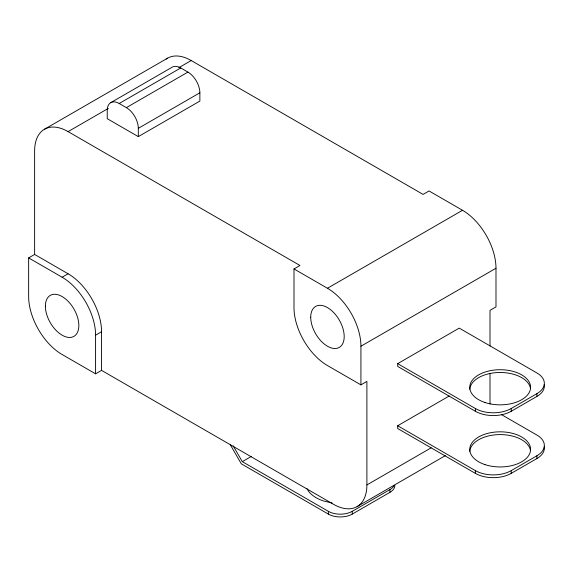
<?xml version="1.0" encoding="UTF-8"?>
<svg xmlns="http://www.w3.org/2000/svg" width="573" height="573" viewBox="0 0 573 573"><rect width="100%" height="100%" fill="white"/><g stroke="black" fill="none" stroke-linecap="round" stroke-linejoin="round"><path stroke-width="0.86" d="M44.429 129.269L167.538 58.195M110.739 102.66L172.294 67.12A16.904 9.762 60 0 1 180.746 67.958L187.915 72.098A16.904 9.762 60 0 1 199.87 92.797L199.87 101.077L138.315 136.618L107.237 118.675L107.237 110.396A16.904 9.762 60 0 1 119.191 103.498L180.746 67.958M431.168 447.828L366.899 484.93A47.33 27.325 60 0 1 333.436 504.254L101.557 370.38L101.557 331.738A47.33 27.325 60 0 0 68.094 273.772L34.624 254.448L34.624 150.935A47.33 27.325 60 0 1 68.094 131.618L108.354 108.369M178.812 67.693L191.203 60.537L423.075 194.412L429.055 190.959L462.518 210.284A47.33 27.325 60 0 1 495.989 268.25L495.989 306.892L490.008 310.344L490.008 346.035M119.191 103.498L126.361 107.638L187.915 72.098M138.315 136.618L138.315 128.338L199.87 92.797M101.557 370.38L95.584 373.832L62.113 354.508A47.33 27.325 60 0 1 28.65 296.542L28.65 257.9L34.624 254.448M28.65 257.9L62.113 277.217L68.094 273.772M95.584 373.832L95.584 335.184L101.557 331.738M366.899 484.93L366.899 381.417L360.926 384.87L327.462 365.545A47.33 27.325 60 0 1 293.992 307.579L293.992 268.938L299.966 265.485L68.094 131.618M293.992 268.938L327.462 288.262L462.518 210.284M360.926 384.87L360.926 346.228L495.989 268.25M397.676 363.647L459.231 328.114L536.922 372.966A25.355 14.64 0 0 1 536.922 393.665L536.922 396.43L511.223 411.264A25.355 14.64 0 0 1 475.368 411.264L397.676 366.412L397.676 363.647L475.368 408.506A25.355 14.64 0 0 0 511.223 408.506L536.922 393.665M233.168 445.83L242.3 461.645L251.533 456.309M544.214 446.654A25.355 14.64 0 0 1 536.922 458.536L511.223 473.37A25.355 14.64 0 0 1 475.368 473.37L397.676 428.518L397.676 425.753L449.232 395.993M357.101 506.596L445.364 455.635M242.3 461.645L328.358 511.324A16.904 9.762 0 0 0 352.259 511.324L389.912 489.593A16.904 9.762 0 0 0 394.281 485.216M230.346 444.841L241.305 463.829L328.358 514.088A16.904 9.762 0 0 0 352.259 514.088L389.912 492.35A16.904 9.762 0 0 0 394.861 485.446M397.676 425.753L475.368 470.612A25.355 14.64 0 0 0 511.223 470.612L536.922 455.771A25.355 14.64 0 0 0 536.922 435.072L501.54 414.644M332.018 503.001L323.459 500.952A35.497 20.492 0 0 1 306.92 488.511M536.922 455.771L536.922 458.536M511.223 408.506L511.223 411.264M511.223 470.612L511.223 473.37M490.008 373.696L490.008 404.037M475.368 408.506L475.368 411.264M475.368 470.612L475.368 473.37M389.912 489.593L389.912 492.35M352.259 511.324L352.259 514.088M328.358 511.324L328.358 514.088M327.462 288.262A47.33 27.325 60 0 1 360.926 346.228M62.113 277.217A47.33 27.325 60 0 1 95.584 335.184M126.361 107.638A16.904 9.762 60 0 1 138.315 128.338M469.774 451.388A30.426 17.57 0 0 1 499.506 434.592A30.426 17.57 0 0 1 530.483 450.622M469.774 389.282A30.426 17.57 0 0 1 499.506 372.486A30.426 17.57 0 0 1 530.483 388.515M166.206 59.055A47.33 27.325 60 0 1 191.203 60.537M544.214 384.547A25.355 14.64 0 0 1 536.922 396.43M484.959 402.497A30.426 17.57 0 0 0 530.598 387.284A30.426 17.57 0 0 0 484.959 372.07A30.426 17.57 0 0 0 484.959 402.497M45.382 306.204A23.665 13.666 60 0 0 70.486 337.425A23.665 13.666 60 0 0 70.486 303.962A23.665 13.666 60 0 0 45.382 306.204M484.959 464.603A30.426 17.57 0 0 0 530.598 449.39A30.426 17.57 0 0 0 484.959 434.176A30.426 17.57 0 0 0 484.959 464.603M310.724 317.241A23.665 13.666 60 0 0 335.828 348.47A23.665 13.666 60 0 0 335.828 315A23.665 13.666 60 0 0 310.724 317.241"/></g></svg>
